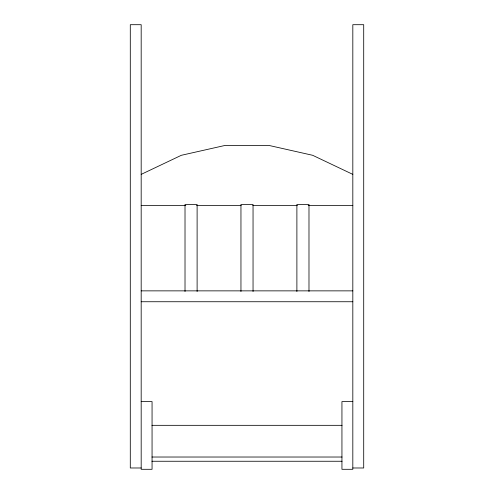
<?xml version="1.0" encoding="UTF-8"?>
<svg xmlns="http://www.w3.org/2000/svg" width="494" height="494" viewBox="0 0 494 494"><rect width="100%" height="100%" fill="white"/><g stroke="black" fill="none" stroke-linecap="round" stroke-linejoin="round"><path stroke-width="0.74" d="M141.179 174.376L181.341 155.295L224.745 145.508L269.255 145.508L312.659 155.295L352.821 174.376M141.179 205.424L185.818 205.424M196.587 205.424L241.226 205.424M252.774 205.424L297.413 205.424M308.182 205.424L352.821 205.424M141.179 290.861L352.821 290.861M141.179 301.741L352.821 301.741M141.179 401.597L152.059 401.597L152.059 469.3L141.179 469.3L141.179 24.7L130.293 24.7L130.293 467.985L141.179 467.985M352.821 401.597L341.941 401.597L341.941 469.3L352.821 469.3L352.821 24.7L363.708 24.7L363.708 467.985L352.821 467.985M151.954 425.328L342.046 425.328M151.954 457.024L342.046 457.024M151.954 461.254L342.046 461.254M308.985 291.546L308.985 204.473L296.888 204.473L296.888 291.546M253.045 291.546L253.045 204.473L240.955 204.473L240.955 291.546M197.112 291.546L197.112 204.473L185.015 204.473L185.015 291.546"/></g></svg>
